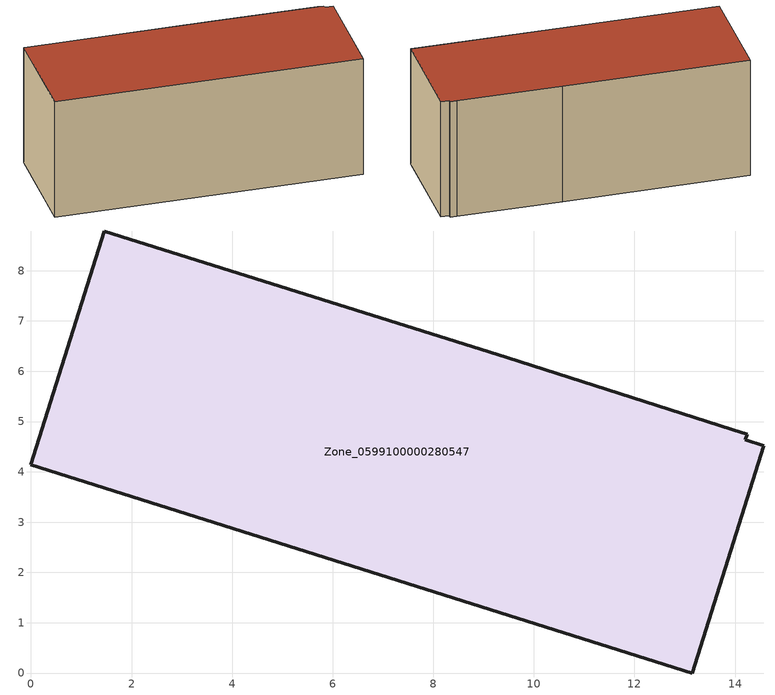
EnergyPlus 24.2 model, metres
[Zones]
Zone_0599100000280547
 floor ground (C_G): 9.45,6.28 13.95,4.84 14.24,4.75 14.21,4.64 14.57,4.52 13.15,0 0,4.14 1.46,8.79 z0.49
 wall outside (C_F): 13.95,4.84 9.45,6.28 1.46,8.79 0,4.14 13.15,0 14.57,4.52 14.21,4.64 14.24,4.75 13.95,4.84 z0.49:6.2
 roof outside (C_R): 13.15,0 14.57,4.52 14.21,4.64 14.24,4.75 13.95,4.84 9.45,6.28 1.46,8.79 0,4.14 z6.2
[BUILDING]
Pand.0599100000280547: North Axis=0; Terrain=City; Loads Convergence Tolerance Value=0.04; Temperature Convergence Tolerance Value=0.4; Solar Distribution=FullExterior; Maximum Number of Warmup Days=25; Minimum Number of Warmup Days=1
[Site:Location]
Rotterdam.The.Hague.AP_ZH_NLD Design_Conditions: Latitude=51.96; Longitude=4.45; Time Zone=1; Elevation=-4.5
[SITE:GROUNDTEMPERATURE:BUILDINGSURFACE]
18, 18, 18, 18, 18, 18, 18, 18, 18, 18, 18, 18
[MATERIAL] Thermal Absorptance=0.9; Solar Absorptance=0.7; Visible Absorptance=0.7
Name | Roughness | Thickness | Conductivity | Density | Specific Heat
G.TC.1965-1974 | MediumSmooth | 0.15 | 0.882353 | 540 | 1210
F.TC.1965-1974 | Rough | 0.3 | 0.697674 | 1920 | 840
R.TC.1965-1974 | MediumRough | 0.2 | 0.232558 | 1500 | 1000
[CONSTRUCTION]
C_G: G.TC.1965-1974
C_F: F.TC.1965-1974
C_R: R.TC.1965-1974
[ZONE]
Zone_0599100000280547: Type=1; Multiplier=1; Ceiling Height=Autocalculate; Volume=Autocalculate; Floor Area=autocalculate; Part of Total Floor Area=Yes
[ZONEINFILTRATION:DESIGNFLOWRATE]
Infil_Zone_0599100000280547: Zone or ZoneList or Space or SpaceList=Zone_0599100000280547; Schedule=AlwaysOn; Design Flow Rate Calculation Method=Flow/Area; Flow Rate per Floor Area=0.003; Constant Term Coefficient=1; Temperature Term Coefficient=0; Velocity Term Coefficient=0; Velocity Squared Term Coefficient=0
[HVACTEMPLATE:ZONE:IDEALLOADSAIRSYSTEM]
Zone_0599100000280547: Maximum Heating Supply Air Temperature=50; Minimum Cooling Supply Air Temperature=13; Maximum Heating Supply Air Humidity Ratio=0.0156; Minimum Cooling Supply Air Humidity Ratio=0.0077; Heating Limit=NoLimit; Cooling Limit=NoLimit; Dehumidification Control Type=ConstantSensibleHeatRatio; Cooling Sensible Heat Ratio=0.7; Dehumidification Setpoint=60; Humidification Control Type=None; Humidification Setpoint=30; Outdoor Air Method=None; Outdoor Air Flow Rate per Person=0.00944; Outdoor Air Flow Rate per Zone Floor Area=0; Outdoor Air Flow Rate per Zone=0; Demand Controlled Ventilation Type=None; Outdoor Air Economizer Type=NoEconomizer; Heat Recovery Type=None; Sensible Heat Recovery Effectiveness=0.7; Latent Heat Recovery Effectiveness=0.65
[ZONECONTROL:THERMOSTAT]
ThermostatControl_Zone_0599100000280547: Zone or ZoneList=Zone_0599100000280547; Control Type Schedule=DualSetpointControlType; Control 1=Thermostat_Zone_0599100000280547; Temperature Difference Between Cutout And Setpoint=0
[THERMOSTATSETPOINT:DUALSETPOINT]
Thermostat_Zone_0599100000280547: Heating Setpoint Temperature Schedule=HeatingSetpoint_Zone_0599100000280547; Cooling Setpoint Temperature Schedule=CoolingSetpoint_Zone_0599100000280547
[SCHEDULE:COMPACT]
HeatingSetpoint_Zone_0599100000280547: Through: 12/31, For: AllDays, Until: 24:00, 21
CoolingSetpoint_Zone_0599100000280547: Through: 12/31, For: AllDays, Until: 24:00, 24
DualSetpointControlType: Through: 12/31, For: AllDays, Until: 24:00, 4
AlwaysOn: Through: 12/31, For: AllDays, Until: 24:00, 1
